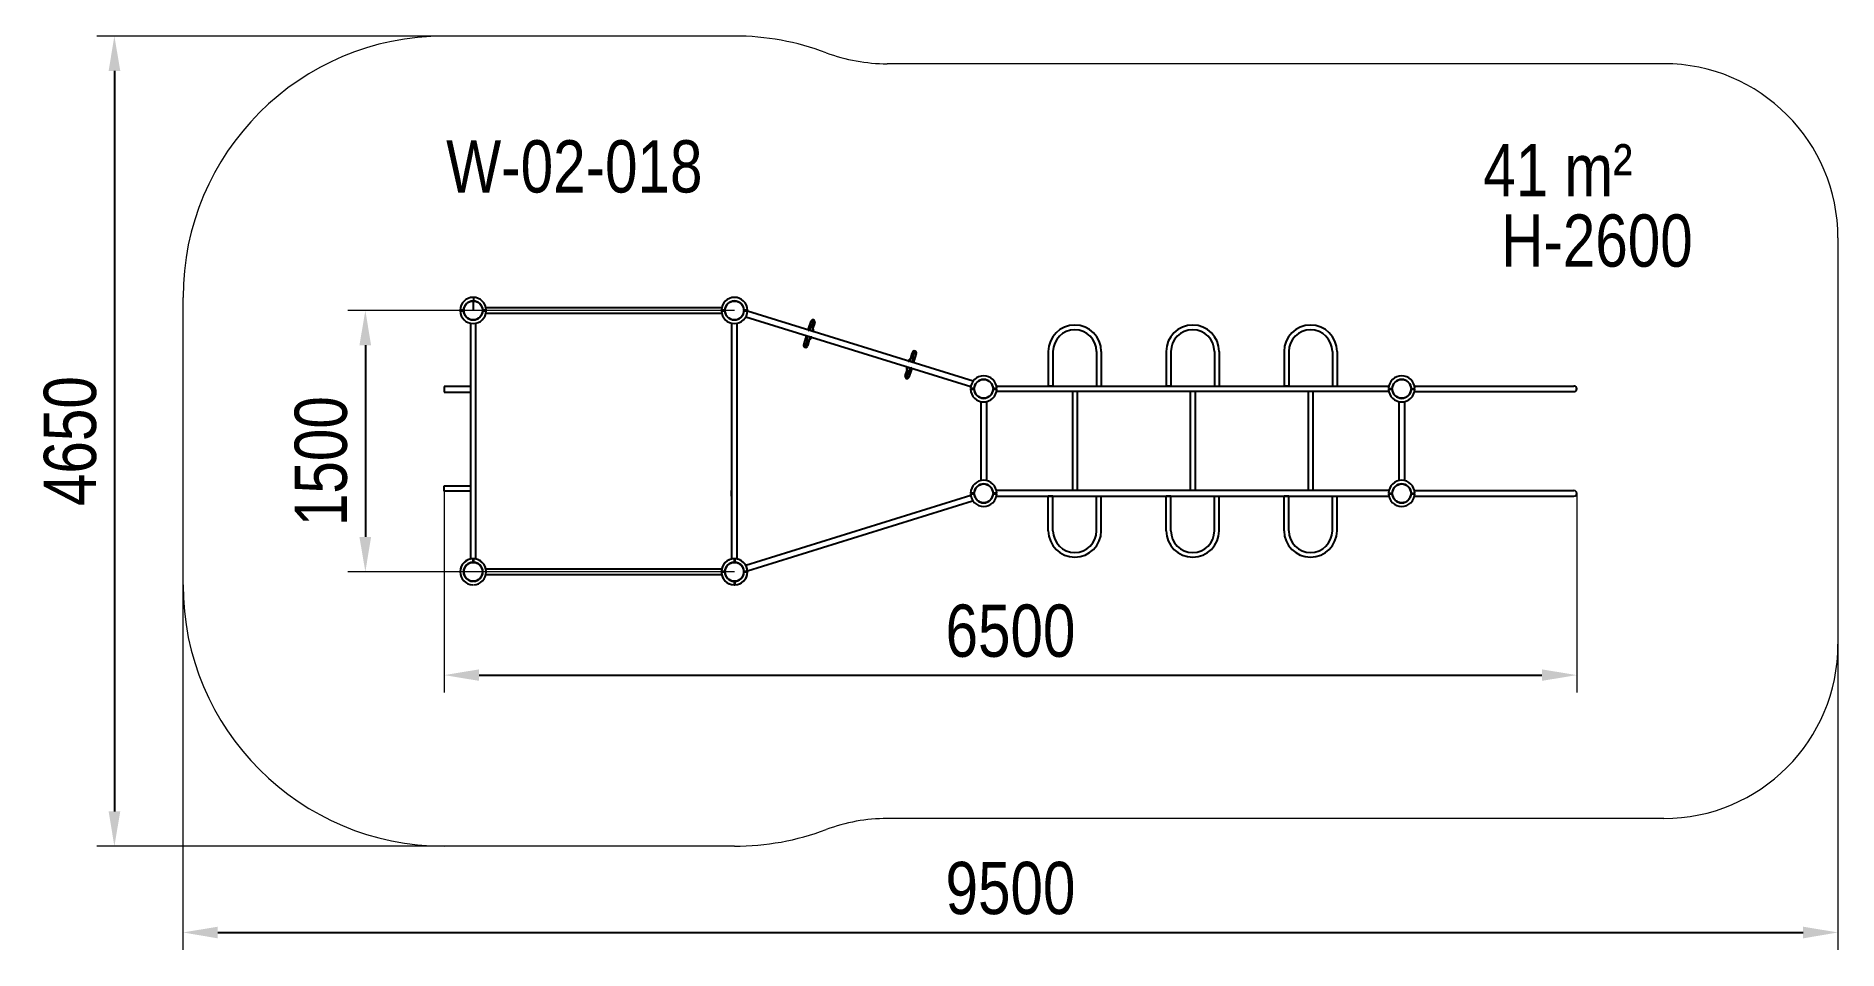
# Model space of a CAD drawing. Header units: millimetres. Extents: x -5515 to 4831, y -2701 to 2544.
import ezdxf

# ---------------------------------------------------------------- set-up
doc = ezdxf.new("R2010")
doc.units = ezdxf.units.MM
for name, color, linetype in [('DIKOM_АРТИКУЛ', 7, 'Continuous'), ('DIKOM_ЗОНА', 80, 'Continuous'), ('DIKOM_ОБЪЕКТ', 7, 'Continuous'), ('DIKOM_РАЗМЕР_ЗОНА', 7, 'Continuous'), ('DIKOM_РАЗМЕР_ОБЪЕКТА', 7, 'Continuous')]:
    doc.layers.add(name, color=color, linetype=linetype)
doc.styles.add('style1', font='arial.ttf', dxfattribs={"width": 0.8})
doc.dimstyles.new('1-50', dxfattribs={"dimtxt": 300, "dimasz": 200, "dimexe": 100, "dimexo": 0, "dimgap": 100, "dimtad": 1, "dimdec": 0, "dimtxsty": 'style1', "dimcen": 0, "dimclrd": 7, "dimclre": 7, "dimadec": 1, "dimazin": 2, "dimtfac": 1, "dimtdec": 0, "dimtmove": 0, "dimatfit": 3, "dimfxl": 0, "dimlwd": 25, "dimlwe": 18, "dimarcsym": 0})

# ---------------------------------------------------------------- blocks, each defined once
blk = doc.blocks.new('*D0')
at = {"layer": 'Defpoints', "color": 0, "transparency": 16777216}
for p in [(-1505, 969), (-3624, -531), (-1505, -531)]:
    blk.add_point(p, dxfattribs=at)
at = {"layer": 'DIKOM_РАЗМЕР_ОБЪЕКТА', "color": 7, "lineweight": 18, "transparency": 16777216}
for p, q in [((-1505, 969), (-3724, 969)), ((-1505, -531), (-3724, -531))]:
    blk.add_line(p, q, dxfattribs=at)
at = {"layer": 'DIKOM_РАЗМЕР_ОБЪЕКТА', "color": 7, "lineweight": 25, "transparency": 16777216}
blk.add_line((-3624, 769), (-3624, -331), dxfattribs=at)
at = {"layer": 'DIKOM_РАЗМЕР_ОБЪЕКТА', "color": 7, "transparency": 16777216}
for points in [[(-3658, 769), (-3591, 769), (-3624, 969)], [(-3658, -331), (-3591, -331), (-3624, -531)]]:
    blk.add_solid(points, dxfattribs=at)
at = {"layer": 'DIKOM_РАЗМЕР_ОБЪЕКТА', "color": 0, "transparency": 16777216, "insert": (-3878, 104), "char_height": 300, "attachment_point": 5, "rotation": 90, "style": 'style1'}
blk.add_mtext('1500', dxfattribs=at)
blk = doc.blocks.new('*D1')
at = {"layer": 'Defpoints', "color": 0, "transparency": 16777216}
for p in [(-3171, -69), (3331, -80), (3331, -1124)]:
    blk.add_point(p, dxfattribs=at)
at = {"layer": 'DIKOM_РАЗМЕР_ОБЪЕКТА', "color": 7, "lineweight": 18, "transparency": 16777216}
for p, q in [((-3171, -69), (-3171, -1224)), ((3331, -80), (3331, -1224))]:
    blk.add_line(p, q, dxfattribs=at)
at = {"layer": 'DIKOM_РАЗМЕР_ОБЪЕКТА', "color": 7, "lineweight": 25, "transparency": 16777216}
blk.add_line((-2971, -1124), (3131, -1124), dxfattribs=at)
at = {"layer": 'DIKOM_РАЗМЕР_ОБЪЕКТА', "color": 7, "transparency": 16777216}
for points in [[(-2971, -1091), (-2971, -1157), (-3171, -1124)], [(3131, -1091), (3131, -1157), (3331, -1124)]]:
    blk.add_solid(points, dxfattribs=at)
at = {"layer": 'DIKOM_РАЗМЕР_ОБЪЕКТА', "color": 0, "transparency": 16777216, "insert": (80, -871), "char_height": 300, "attachment_point": 5, "style": 'style1'}
blk.add_mtext('6500', dxfattribs=at)
blk = doc.blocks.new('*D2')
at = {"layer": 'Defpoints', "color": 0, "transparency": 16777216}
for p in [(-4671, -42), (4831, -647), (4831, -2601)]:
    blk.add_point(p, dxfattribs=at)
at = {"layer": 'DIKOM_РАЗМЕР_ЗОНА', "color": 7, "lineweight": 18, "transparency": 16777216}
for p, q in [((-4671, -42), (-4671, -2701)), ((4831, -647), (4831, -2701))]:
    blk.add_line(p, q, dxfattribs=at)
at = {"layer": 'DIKOM_РАЗМЕР_ЗОНА', "color": 7, "lineweight": 25, "transparency": 16777216}
blk.add_line((-4471, -2601), (4631, -2601), dxfattribs=at)
at = {"layer": 'DIKOM_РАЗМЕР_ЗОНА', "color": 7, "transparency": 16777216}
for points in [[(-4471, -2568), (-4471, -2635), (-4671, -2601)], [(4631, -2568), (4631, -2635), (4831, -2601)]]:
    blk.add_solid(points, dxfattribs=at)
at = {"layer": 'DIKOM_РАЗМЕР_ЗОНА', "color": 0, "transparency": 16777216, "insert": (80, -2348), "char_height": 300, "attachment_point": 5, "style": 'style1'}
blk.add_mtext('9500', dxfattribs=at)
blk = doc.blocks.new('*D3')
at = {"layer": 'Defpoints', "color": 0, "transparency": 16777216}
for p in [(-1505, 2544), (-5065, -2106), (-1752, -2106)]:
    blk.add_point(p, dxfattribs=at)
at = {"layer": 'DIKOM_РАЗМЕР_ЗОНА', "color": 7, "lineweight": 18, "transparency": 16777216}
for p, q in [((-1505, 2544), (-5165, 2544)), ((-1752, -2106), (-5165, -2106))]:
    blk.add_line(p, q, dxfattribs=at)
at = {"layer": 'DIKOM_РАЗМЕР_ЗОНА', "color": 7, "lineweight": 25, "transparency": 16777216}
blk.add_line((-5065, 2344), (-5065, -1906), dxfattribs=at)
at = {"layer": 'DIKOM_РАЗМЕР_ЗОНА', "color": 7, "transparency": 16777216}
for points in [[(-5098, 2344), (-5031, 2344), (-5065, 2544)], [(-5098, -1906), (-5031, -1906), (-5065, -2106)]]:
    blk.add_solid(points, dxfattribs=at)
at = {"layer": 'DIKOM_РАЗМЕР_ЗОНА', "color": 0, "transparency": 16777216, "insert": (-5318, 219), "char_height": 300, "attachment_point": 5, "rotation": 90, "style": 'style1'}
blk.add_mtext('4650', dxfattribs=at)

msp = doc.modelspace()

# ---------------------------------------------------------------- linework, layer by layer
at = {"color": 0}
for p, q in [((-1439.5, 932.4), (-147.7, 532.8)), ((-134.6, 563.3), (-1430.1, 964)), ((-1081, 856), (-1076.9, 869.2)), ((-1079.5, 859.2), (-1080.5, 855.9)), ((-1080.5, 855.9), (-1076.7, 854.7)), ((-1079.5, 859.2), (-1075.7, 858)), ((-1076.9, 869.2), (-1067, 901.2)), ((-1075.7, 858), (-1076.7, 854.7)), ((-1073.1, 864.6), (-1076.2, 854.5)), ((-1071.4, 864), (-1073.1, 864.6)), ((-1070.9, 865.7), (-1071.5, 864.1)), ((-1071.2, 864.4), (-1070.9, 865.7)), ((-1069.2, 867.7), (-1070.1, 868)), ((-1067, 901.2), (-1064.9, 908.1)), ((-1063.5, 875.5), (-1064.8, 871.2)), ((-1053.6, 907.5), (-1063.5, 875.5)), ((-1058.1, 848.9), (-1054.2, 861.3)), ((-1054.5, 858.8), (-1057.6, 848.8)), ((-1055.1, 857.8), (-1055.4, 857.5)), ((-1052.1, 858.1), (-1055.2, 848)), ((-1054.5, 858.8), (-1054.8, 858)), ((-1053.7, 851.2), (-1054.7, 847.9)), ((-1050.9, 846.7), (-1054.7, 847.9)), ((-1046, 894.7), (-1054.6, 867)), ((-1053, 858.4), (-1054.5, 858.8)), ((-1049.9, 850.1), (-1053.7, 851.2)), ((-1051.1, 915.3), (-1053.6, 907.5)), ((-1052.1, 858.1), (-1052.3, 858.1)), ((-1051.1, 861.7), (-1052.1, 862)), ((-1049.9, 850.1), (-1050.9, 846.7)), ((-1043.9, 901.6), (-1046, 894.7)), ((-1107.2, 771.5), (-1105, 778.3)), ((-1105, 778.3), (-1095.1, 810.3)), ((-1097.5, 765.6), (-1099.9, 757.7)), ((-1087.6, 797.6), (-1097.5, 765.6)), ((-1095.1, 810.3), (-1090.8, 824.5)), ((-1090.3, 824.3), (-1091.3, 821)), ((-1091.3, 821), (-1087.5, 819.8)), ((-1090.3, 824.3), (-1086.5, 823.2)), ((-1089.6, 809.1), (-1088.6, 808.8)), ((-1086, 823), (-1089.1, 813)), ((-1089.1, 813), (-1088.3, 812.7)), ((-1088.7, 811.8), (-1088.4, 812.8)), ((-1088.7, 811.8), (-1088.4, 812.6)), ((-1086.2, 801.9), (-1087.6, 797.6)), ((-1086.5, 823.2), (-1087.5, 819.8)), ((-1083.1, 822.1), (-1087.3, 808.8)), ((-1084, 771.8), (-1086.1, 765)), ((-1075.4, 799.6), (-1084, 771.8)), ((-1072, 804), (-1067.8, 817.4)), ((-1071.5, 803.1), (-1070.6, 802.8)), ((-1070.7, 806), (-1070.7, 805.8)), ((-1069.2, 806.8), (-1068.1, 806.5)), ((-1065, 816.5), (-1068.1, 806.5)), ((-1064.5, 816.4), (-1065.5, 813)), ((-1061.7, 811.8), (-1065.5, 813)), ((-1060.7, 815.2), (-1064.5, 816.4)), ((-1060.7, 815.2), (-1061.7, 811.8)), ((-484, 721.9), (-481.9, 728.8)), ((-480.4, 696.2), (-470.5, 728.2)), ((-470.5, 728.2), (-468.1, 736)), ((-522, 599), (-513.4, 626.8)), ((-517.1, 647), (-518.1, 643.7)), ((-518.1, 643.7), (-514.3, 642.5)), ((-517.1, 647), (-513.3, 645.9)), ((-516.9, 632.1), (-515.9, 631.7)), ((-515.9, 635.7), (-512.8, 645.7)), ((-515.9, 635.7), (-515.7, 635.6)), ((-515, 635.4), (-513.5, 634.9)), ((-513.3, 645.9), (-514.3, 642.5)), ((-509.9, 644.8), (-513.8, 632.4)), ((-513.5, 634.9), (-510.4, 645)), ((-513.5, 634.9), (-513.2, 635.8)), ((-512.9, 636), (-512.6, 636.2)), ((-506.3, 681.9), (-507.3, 678.6)), ((-507.3, 678.6), (-503.5, 677.4)), ((-506.3, 681.9), (-502.5, 680.7)), ((-504.5, 618.3), (-503.2, 622.6)), ((-502.5, 680.7), (-503.5, 677.4)), ((-503, 677.2), (-499.9, 687.3)), ((-491.1, 624.5), (-501, 592.5)), ((-496, 689.7), (-500.2, 676.3)), ((-498.8, 686.9), (-499.9, 687.3)), ((-498.8, 626.1), (-497.9, 625.8)), ((-496.5, 690.6), (-497.4, 690.9)), ((-497.3, 687.8), (-497.3, 687.9)), ((-497.1, 628), (-496.5, 629.7)), ((-496.8, 629.3), (-497.1, 628)), ((-496.6, 629.7), (-494.9, 629.2)), ((-494.9, 629.2), (-491.8, 639.2)), ((-492.6, 694.2), (-484, 721.9)), ((-491.3, 639.1), (-492.3, 635.7)), ((-488.5, 634.5), (-492.3, 635.7)), ((-487.5, 637.9), (-491.3, 639.1)), ((-487, 637.7), (-491.1, 624.5)), ((-487.5, 637.9), (-488.5, 634.5)), ((-484.9, 671.6), (-480.7, 685)), ((-482, 670.7), (-478.9, 680.8)), ((-481.8, 691.8), (-480.4, 696.2)), ((-480.5, 673.9), (-481.5, 670.6)), ((-477.7, 669.4), (-481.5, 670.6)), ((-476.7, 672.7), (-480.5, 673.9)), ((-478.9, 680.8), (-479.7, 681)), ((-479.3, 681.9), (-479.6, 681)), ((-479.3, 681.9), (-479.6, 681.1)), ((-478.4, 684.6), (-479.4, 685)), ((-476.7, 672.7), (-477.7, 669.4)), ((-472.9, 683.4), (-477.2, 669.3)), ((-463, 715.4), (-472.9, 683.4)), ((-460.8, 722.3), (-463, 715.4)), ((-524.1, 592.2), (-522, 599)), ((-516.9, 578.4), (-514.4, 586.3)), ((-514.4, 586.3), (-504.5, 618.3)), ((-501, 592.5), (-503.1, 585.7))]:
    msp.add_line(p, q, dxfattribs=at)
at = {"color": 0, "flags": 128}
for points in [[(-1070.9, 865.7), (-1070.6, 866.8), (-1070.3, 867.5), (-1070.2, 867.9), (-1070.1, 867.9), (-1070.2, 867.7), (-1070.4, 867.1), (-1070.7, 866.1), (-1071.1, 864.9), (-1071.6, 863.3), (-1072.2, 861.5), (-1072.9, 859.4), (-1073.7, 857), (-1074.5, 854.4), (-1074.6, 854)], [(-1073.7, 853.7), (-1073.5, 854.1), (-1072.7, 856.7), (-1071.9, 859), (-1071.3, 861.1), (-1070.7, 863), (-1070.2, 864.6), (-1069.7, 865.8), (-1069.5, 866.7), (-1069.3, 867.4), (-1069.2, 867.6), (-1069.2, 867.7)], [(-1052.9, 859.7), (-1052.5, 860.8), (-1052.3, 861.5), (-1052.1, 861.9), (-1052.1, 862), (-1052.2, 861.7), (-1052.4, 861.1), (-1052.7, 860.2), (-1053.1, 858.9), (-1053.6, 857.3), (-1054.2, 855.5), (-1054.8, 853.4), (-1055.6, 851), (-1056.5, 848.5), (-1056.5, 848.4)], [(-1055.5, 848.1), (-1055.5, 848.2), (-1054.7, 850.7), (-1053.9, 853.1), (-1053.2, 855.2), (-1052.6, 857), (-1052.1, 858.6), (-1051.7, 859.8), (-1051.4, 860.8), (-1051.2, 861.4), (-1051.1, 861.7), (-1051.1, 861.7)], [(-1085, 822.7), (-1085.3, 821.7), (-1086.1, 819.2), (-1086.9, 817), (-1087.6, 814.9), (-1088.2, 813.2), (-1088.7, 811.7), (-1089.1, 810.6), (-1089.3, 809.8), (-1089.5, 809.3), (-1089.6, 809.1), (-1089.5, 809.3), (-1089.4, 809.8), (-1089.1, 810.6), (-1088.7, 811.8)], [(-1088.6, 808.8), (-1088.6, 808.9), (-1088.4, 809.4), (-1088.1, 810.3), (-1087.7, 811.4), (-1087.2, 812.9), (-1086.6, 814.6), (-1085.9, 816.6), (-1085.2, 818.9), (-1084.4, 821.4), (-1084, 822.4)], [(-1066.8, 817.1), (-1067.3, 815.7), (-1068.1, 813.3), (-1068.9, 811), (-1069.5, 809), (-1070.1, 807.2), (-1070.6, 805.8), (-1071, 804.6), (-1071.3, 803.8), (-1071.5, 803.3), (-1071.5, 803.1), (-1071.5, 803.3), (-1071.3, 803.8), (-1071.1, 804.7), (-1070.7, 805.8)], [(-1070.6, 802.8), (-1070.5, 803), (-1070.3, 803.5), (-1070.1, 804.3), (-1069.7, 805.5), (-1069.2, 806.9), (-1068.6, 808.7), (-1067.9, 810.7), (-1067.2, 812.9), (-1066.3, 815.4), (-1065.9, 816.8)], [(-512.5, 645.6), (-512.5, 645.6), (-513.3, 643), (-514.1, 640.7), (-514.8, 638.6), (-515.4, 636.7), (-515.9, 635.2), (-516.3, 633.9), (-516.6, 633), (-516.8, 632.3), (-516.9, 632.1), (-516.9, 632.1)], [(-515.1, 634), (-515.5, 632.9), (-515.7, 632.2), (-515.9, 631.8), (-515.9, 631.8), (-515.8, 632), (-515.6, 632.6), (-515.3, 633.6), (-514.9, 634.8), (-514.4, 636.4), (-513.8, 638.2), (-513.2, 640.4), (-512.4, 642.7), (-511.5, 645.3), (-511.5, 645.3)], [(-497.4, 690.9), (-497.5, 690.8), (-497.7, 690.3), (-497.9, 689.4), (-498.3, 688.3), (-498.8, 686.8), (-499.4, 685.1), (-500.1, 683.1), (-500.8, 680.8), (-501.7, 678.3), (-502.1, 677)], [(-501.2, 676.7), (-500.7, 678), (-499.9, 680.5), (-499.1, 682.8), (-498.5, 684.8), (-497.9, 686.5), (-497.4, 688), (-497, 689.1), (-496.7, 690), (-496.5, 690.4), (-496.5, 690.6), (-496.5, 690.4), (-496.7, 689.9), (-496.9, 689.1), (-497.3, 687.9)], [(-494.3, 640), (-494.5, 639.6), (-495.3, 637.1), (-496.1, 634.7), (-496.7, 632.6), (-497.3, 630.8), (-497.8, 629.2), (-498.2, 627.9), (-498.5, 627), (-498.7, 626.4), (-498.8, 626.1), (-498.8, 626.1)], [(-497.1, 628), (-497.4, 627), (-497.7, 626.3), (-497.8, 625.9), (-497.9, 625.8), (-497.8, 626.1), (-497.6, 626.7), (-497.3, 627.6), (-496.9, 628.9), (-496.4, 630.4), (-495.8, 632.3), (-495.1, 634.4), (-494.3, 636.7), (-493.5, 639.3), (-493.4, 639.7)], [(-479.4, 685), (-479.4, 684.8), (-479.6, 684.3), (-479.9, 683.5), (-480.3, 682.3), (-480.8, 680.9), (-481.4, 679.1), (-482, 677.1), (-482.8, 674.8), (-483.6, 672.4), (-484, 671.3)], [(-483, 671), (-482.7, 672), (-481.9, 674.5), (-481.1, 676.8), (-480.4, 678.8), (-479.8, 680.6), (-479.3, 682), (-478.9, 683.2), (-478.7, 684), (-478.5, 684.5), (-478.4, 684.6), (-478.5, 684.5), (-478.6, 684), (-478.9, 683.1), (-479.3, 681.9)]]:
    msp.add_lwpolyline(points, dxfattribs=at)
at = {"color": 0}
for centre, radius, start, end in [((-1067, 865.6), 10.5, 70.13642, 159.85962), ((-1061.9, 863.7), 8, 342.81176, 162.81176), ((-1054.4, 904.8), 11, 72.81176, 162.81176), ((-1066.7, 864.5), 11.5, 26.45451, 73.42945), ((-1054.4, 904.8), 11, 342.81176, 72.81176), ((-1096.7, 768.2), 11, 162.81176, 252.81176), ((-1096.7, 768.2), 11, 252.81176, 342.81176), ((-1084.9, 807.8), 10.5, 165.7639, 255.4871), ((-1079.6, 806.4), 8, 162.81176, 342.81176), ((-1084.1, 808.5), 11.5, 252.19407, 299.16917), ((-471.3, 725.5), 11, 72.81176, 162.81176), ((-471.3, 725.5), 11, 342.81176, 72.81176), ((-506.1, 630), 8, 162.81176, 342.81176), ((-501.3, 629.2), 11.5, 206.45451, 253.42945), ((-501, 628.1), 10.5, 250.13642, 339.85962), ((-488.4, 687.4), 8, 342.81176, 162.81176), ((-483.9, 685.3), 11.5, 72.19407, 119.16917), ((-483.1, 686), 10.5, 345.7639, 75.4871), ((-513.6, 588.9), 11, 162.81176, 252.81176), ((-513.6, 588.9), 11, 252.81176, 342.81176)]:
    msp.add_arc(centre, radius, start, end, dxfattribs=at)
for points, knots in [([(-1069.6, 865.8), (-1069.6, 865.9), (-1069.6, 866.1), (-1069.5, 866.4), (-1069.4, 866.8), (-1069.4, 867), (-1069.4, 866.9), (-1069.4, 866.9)], [0, 0, 0, 0, 0.0067999, 0.2385312, 0.5476939, 0.9518264, 1, 1, 1, 1]), ([(-1053.6, 907.5), (-1054.2, 907.6), (-1055.4, 907.9), (-1057.2, 908.1), (-1059, 907.9), (-1060.8, 907.5), (-1062.4, 906.8), (-1063.9, 905.8), (-1065.2, 904.6), (-1066, 903.5), (-1066.6, 902.3), (-1066.9, 901.7), (-1067, 901.3), (-1067, 901.2)], [0, 0, 0, 0, 0.1058379, 0.2147452, 0.3205832, 0.4294904, 0.5353295, 0.6442378, 0.7500796, 0.8589906, 0.9242394, 0.990185, 1, 1, 1, 1]), ([(-1053, 859.6), (-1053, 859.6), (-1053, 859.6), (-1053.4, 859.2), (-1053.9, 858.7), (-1054, 858.7)], [0, 0, 0, 0, 0.3837839, 0.900265, 1, 1, 1, 1]), ([(-1053.6, 907.5), (-1053, 907.3), (-1051.8, 906.9), (-1050.3, 905.9), (-1048.8, 904.8), (-1047.6, 903.4), (-1046.7, 901.9), (-1046, 900.3), (-1045.6, 898.6), (-1045.6, 897.1), (-1045.7, 895.9), (-1045.9, 895.2), (-1046, 894.8), (-1046, 894.7)], [0, 0, 0, 0, 0.1058379, 0.2147452, 0.3205832, 0.4294904, 0.5353295, 0.6442378, 0.7500796, 0.8589906, 0.9242394, 0.990185, 1, 1, 1, 1]), ([(-1097.5, 765.6), (-1098, 765.8), (-1099.2, 766.2), (-1100.8, 767.1), (-1102.2, 768.3), (-1103.4, 769.7), (-1104.4, 771.2), (-1105, 772.8), (-1105.4, 774.5), (-1105.5, 776.3), (-1105.3, 777.6), (-1105.1, 778.3), (-1105, 778.3)], [0, 0, 0, 0, 0.1058563, 0.2147826, 0.3206389, 0.429565, 0.5354226, 0.6443498, 0.75021, 0.8591399, 0.9901833, 1, 1, 1, 1]), ([(-1097.5, 765.6), (-1096.9, 765.4), (-1095.7, 765.1), (-1093.8, 765), (-1092, 765.1), (-1090.3, 765.6), (-1088.6, 766.3), (-1087.2, 767.2), (-1085.9, 768.4), (-1084.8, 769.9), (-1084.3, 771.1), (-1084, 771.8), (-1084, 771.8)], [0, 0, 0, 0, 0.1058563, 0.2147826, 0.3206389, 0.429565, 0.5354226, 0.6443498, 0.75021, 0.8591399, 0.9901833, 1, 1, 1, 1]), ([(-1087.4, 811.5), (-1087.4, 811.5), (-1087.4, 811.5), (-1087.1, 811.7), (-1086.7, 812.1), (-1086.3, 812.5), (-1086, 812.7)], [0, 0, 0, 0, 0.2454839, 0.503571, 0.7256942, 1, 1, 1, 1]), ([(-1071, 807.3), (-1070.9, 807.3), (-1070.8, 806.7), (-1070.7, 806.2), (-1070.7, 806), (-1070.7, 805.9)], [0, 0, 0, 0, 0.04551506, 0.51401205, 1, 1, 1, 1]), ([(-470.5, 728.2), (-471.1, 728.3), (-472.3, 728.6), (-474.2, 728.7), (-476, 728.6), (-477.7, 728.2), (-479.4, 727.5), (-480.8, 726.5), (-482.1, 725.3), (-483.2, 723.9), (-483.7, 722.7), (-484, 722), (-484, 721.9)], [0, 0, 0, 0, 0.1058563, 0.2147826, 0.3206389, 0.429565, 0.5354226, 0.6443498, 0.75021, 0.8591399, 0.9901833, 1, 1, 1, 1]), ([(-470.5, 728.2), (-470, 728), (-468.8, 727.5), (-467.2, 726.6), (-465.8, 725.4), (-464.6, 724.1), (-463.6, 722.6), (-463, 721), (-462.6, 719.3), (-462.5, 717.5), (-462.7, 716.2), (-462.9, 715.5), (-463, 715.4)], [0, 0, 0, 0, 0.1058563, 0.2147826, 0.3206389, 0.429565, 0.5354226, 0.6443498, 0.75021, 0.8591399, 0.9901833, 1, 1, 1, 1]), ([(-515, 634.1), (-515, 634.1), (-515, 634.1), (-514.6, 634.5), (-514, 635), (-514, 635.1)], [0, 0, 0, 0, 0.3837839, 0.900265, 1, 1, 1, 1]), ([(-498.4, 627.9), (-498.4, 627.9), (-498.4, 627.6), (-498.5, 627.3), (-498.6, 626.9), (-498.6, 626.8), (-498.6, 626.8), (-498.6, 626.8)], [0, 0, 0, 0, 0.0067999, 0.2385312, 0.5476939, 0.9518264, 1, 1, 1, 1]), ([(-497, 686.4), (-497.1, 686.5), (-497.2, 687), (-497.3, 687.5), (-497.3, 687.7), (-497.3, 687.8)], [0, 0, 0, 0, 0.0455151, 0.514012, 1, 1, 1, 1]), ([(-480.6, 682.2), (-480.6, 682.2), (-480.6, 682.2), (-480.9, 682), (-481.3, 681.7), (-481.7, 681.3), (-482, 681)], [0, 0, 0, 0, 0.2454839, 0.503571, 0.7256942, 1, 1, 1, 1]), ([(-514.4, 586.3), (-515, 586.5), (-516.2, 586.9), (-517.7, 587.8), (-519.2, 589), (-520.4, 590.3), (-521.3, 591.8), (-522, 593.5), (-522.4, 595.1), (-522.4, 596.6), (-522.3, 597.9), (-522.1, 598.6), (-522, 599), (-522, 599)], [0, 0, 0, 0, 0.1058379, 0.2147452, 0.3205832, 0.4294904, 0.5353295, 0.6442378, 0.7500796, 0.8589906, 0.9242394, 0.990185, 1, 1, 1, 1]), ([(-514.4, 586.3), (-513.8, 586.1), (-512.6, 585.8), (-510.8, 585.7), (-509, 585.8), (-507.2, 586.3), (-505.6, 587), (-504.1, 587.9), (-502.8, 589.1), (-502, 590.3), (-501.4, 591.4), (-501.1, 592.1), (-501, 592.5), (-501, 592.5)], [0, 0, 0, 0, 0.1058379, 0.2147452, 0.3205832, 0.4294904, 0.5353295, 0.6442378, 0.7500796, 0.8589906, 0.9242394, 0.990185, 1, 1, 1, 1])]:
    msp.add_open_spline(points, degree=3, knots=knots, dxfattribs=at)
at = {"layer": 'DIKOM_ЗОНА', "color": 3, "lineweight": 15}
for p, q in [((-1504.9, 2544), (-3170.9, 2544)), ((3830.9, 2385), (-627.6, 2385)), ((4830.9, 1385), (4830.9, -947)), ((-4670.9, -606), (-4670.9, 1044)), ((3830.9, -1947), (-627.6, -1947)), ((-1504.9, -2106), (-3170.9, -2106))]:
    msp.add_line(p, q, dxfattribs=at)
for centre, radius, start, end in [((-3170.9, 1044), 1500, 90, 180), ((-1504.9, 1044), 1500, 69.45551, 90), ((-627.6, 3385), 1000, 249.45551, 270), ((3830.9, 1385), 1000, 0, 90), ((-3170.9, -606), 1500, 180, 270), ((3830.9, -947), 1000, 270, 0), ((-627.6, -2947), 1000, 90, 110.54449), ((-1504.9, -606), 1500, 270, 290.54449)]:
    msp.add_arc(centre, radius, start, end, dxfattribs=at)
at = {"layer": 'DIKOM_ОБЪЕКТ'}
for p, q in [((-3079.9, 971), (-3059.4, 971)), ((-3059.4, 971), (-3079.9, 971)), ((-3079.9, 971), (-3059.4, 971)), ((-3079.9, 967), (-3059.4, 967)), ((-3059.4, 967), (-3079.9, 967)), ((-3079.9, 967), (-3059.4, 967)), ((-2950.4, 971), (-2929.9, 971)), ((-2929.9, 971), (-2950.4, 971)), ((-2950.4, 971), (-2929.9, 971)), ((-2950.4, 967), (-2929.9, 967)), ((-2929.9, 967), (-2950.4, 967)), ((-2950.4, 967), (-2929.9, 967)), ((-1578.2, 985), (-2931.6, 985)), ((-2931.6, 953), (-1578.2, 953)), ((-1579.9, 971), (-1559.4, 971)), ((-1559.4, 971), (-1579.9, 971)), ((-1579.9, 971), (-1559.4, 971)), ((-1579.9, 967), (-1559.4, 967)), ((-1559.4, 967), (-1579.9, 967)), ((-1579.9, 967), (-1559.4, 967)), ((-1450.4, 971), (-1429.9, 971)), ((-1429.9, 971), (-1450.4, 971)), ((-1450.4, 971), (-1429.9, 971)), ((-1450.4, 967), (-1429.9, 967)), ((-1429.9, 967), (-1450.4, 967)), ((-1450.4, 967), (-1429.9, 967)), ((-1449.9, 971), (-1449.9, 967)), ((-3020.9, 895.7), (-3020.9, -457.7)), ((-2988.9, -457.7), (-2988.9, 895.7)), ((-1520.9, 895.7), (-1520.9, -457.7)), ((-1488.9, -457.7), (-1488.9, 895.7)), ((297, 733), (297, 535)), ((324, 733), (324, 535)), ((574, 733), (574, 535)), ((601, 733), (601, 535)), ((974, 733), (974, 535)), ((1001, 733), (1001, 535)), ((1251, 733), (1251, 535)), ((1278, 733), (1278, 535)), ((1651, 733), (1651, 535)), ((1678, 733), (1678, 535)), ((1928, 733), (1928, 535)), ((1955, 733), (1955, 535)), ((-3020.9, 532.1), (-3170.9, 532.1)), ((-3170.9, 532.1), (-3170.9, 500.1)), ((-1520.9, 535), (-1520.9, 503)), ((-149, 521), (-128.5, 521)), ((-128.5, 521), (-149, 521)), ((-149, 521), (-128.5, 521)), ((-19.5, 521), (1, 521)), ((1, 521), (-19.5, 521)), ((-19.5, 521), (1, 521)), ((-0.7, 535), (2252.7, 535)), ((324, 535), (297, 535)), ((574, 535), (601, 535)), ((1001, 535), (974, 535)), ((1251, 535), (1278, 535)), ((1678, 535), (1651, 535)), ((1928, 535), (1955, 535)), ((2251, 521), (2271.5, 521)), ((2271, 517), (2271, 521)), ((2380.5, 521), (2401, 521)), ((2399.3, 535), (3315, 535)), ((2399.3, 535), (3199, 535)), ((-3170.9, 500.1), (-3020.9, 500.1)), ((-1488.9, -6), (-1488.9, 444)), ((-149, 517), (-128.5, 517)), ((-128.5, 517), (-149, 517)), ((-149, 517), (-128.5, 517)), ((-90, 444), (-90, -6)), ((-58, 444), (-58, -6)), ((-19.5, 517), (1, 517)), ((1, 517), (-19.5, 517)), ((-19.5, 517), (1, 517)), ((2252.7, 503), (-0.7, 503)), ((435.5, 503), (435.5, -65)), ((462.5, 503), (462.5, -65)), ((1112.5, 503), (1112.5, -65)), ((1139.5, 503), (1139.5, -65)), ((1789.5, 503), (1789.5, -65)), ((1816.5, 503), (1816.5, -65)), ((2251, 517), (2271.5, 517)), ((2310, 444), (2310, -6)), ((2342, 444), (2342, -6)), ((2380.5, 517), (2401, 517)), ((2399.3, 503), (3315, 503)), ((2399.3, 503), (3199, 503)), ((-3170.9, -37.1), (-3020.9, -37.1)), ((-3170.9, -69.1), (-3170.9, -37.1)), ((-3020.9, -69.1), (-3170.9, -69.1)), ((-1520.9, -97), (-1520.9, -65)), ((-147, -92.9), (-1439.7, -494)), ((-149, -79), (-128.5, -79)), ((-128.5, -79), (-149, -79)), ((-149, -79), (-128.5, -79)), ((-149, -83), (-128.5, -83)), ((-128.5, -83), (-149, -83)), ((-149, -83), (-128.5, -83)), ((-90, -29.4), (-90, -28.9)), ((-58, -28.9), (-58, -29.4)), ((-19.5, -79), (1, -79)), ((1, -79), (-19.5, -79)), ((-19.5, -79), (1, -79)), ((-19.5, -83), (1, -83)), ((1, -83), (-19.5, -83)), ((-19.5, -83), (1, -83)), ((2252.7, -65), (-0.7, -65)), ((-0.7, -97), (2252.7, -97)), ((297, -295), (297, -97)), ((324, -97), (297, -97)), ((324, -295), (324, -97)), ((574, -295), (574, -97)), ((574, -97), (601, -97)), ((601, -295), (601, -97)), ((974, -295), (974, -97)), ((1001, -97), (974, -97)), ((1001, -295), (1001, -97)), ((1251, -295), (1251, -97)), ((1251, -97), (1278, -97)), ((1278, -295), (1278, -97)), ((1651, -295), (1651, -97)), ((1678, -97), (1651, -97)), ((1678, -295), (1678, -97)), ((1928, -295), (1928, -97)), ((1928, -97), (1955, -97)), ((1955, -295), (1955, -97)), ((2251, -79), (2271.5, -79)), ((2251, -83), (2271.5, -83)), ((2271, -83), (2271, -79)), ((2380.5, -79), (2401, -79)), ((2380.5, -83), (2401, -83)), ((2399.3, -65), (3315, -65)), ((2399.3, -65), (3199, -65)), ((2399.3, -97), (3315, -97)), ((2399.3, -97), (3199, -97)), ((-1430.2, -524.6), (-137.5, -123.4)), ((-3006.9, -456), (-3006.9, -476.5)), ((-3002.9, -456), (-3002.9, -476.5)), ((-1578.2, -515), (-2931.6, -515)), ((-1506.9, -456), (-1506.9, -476.5)), ((-1502.9, -456), (-1502.9, -476.5)), ((-2931.6, -547), (-1578.2, -547)), ((-1559.4, -529), (-1579.9, -529)), ((-1559.4, -533), (-1579.9, -533)), ((-1506.9, -585.5), (-1506.9, -606)), ((-1502.9, -585.5), (-1502.9, -606)), ((-1429.9, -529), (-1450.4, -529)), ((-1429.9, -533), (-1450.4, -533))]:
    msp.add_line(p, q, dxfattribs=at)
for centre in [(-3004.9, 969), (-3004.9, 969), (-1504.9, 969), (-74, 519), (2326, 519), (-74, -81), (2326, -81), (-3004.9, -531), (-1504.9, -531)]:
    msp.add_circle(centre, 54, dxfattribs=at)
for centre, radius, start, end in [((-3004.9, 969), 75, 1.52807, 178.47193), ((-3004.9, 969), 75, 1.52807, 178.47193), ((-3004.9, 969), 75, 1.52807, 178.47193), ((-1504.9, 969), 1500, 177.13491, 180), ((-1504.9, 969), 75, 1.52807, 178.47193), ((-1504.9, 969), 75, 1.52807, 178.47193), ((-1504.9, 969), 75, 1.52807, 178.47193), ((-3004.9, 969), 75, 181.52807, 358.47193), ((-3004.9, 969), 75, 181.52807, 358.47193), ((-3004.9, 969), 75, 181.52807, 358.47193), ((-3004.9, 969), 54.5, 2.10307, 177.89693), ((-3004.9, 969), 54.5, 2.10307, 177.89693), ((-3004.9, 969), 54.5, 2.10307, 177.89693), ((-3004.9, 969), 54.5, 182.10307, 357.89693), ((-3004.9, 969), 54.5, 182.10307, 357.89693), ((-3004.9, 969), 54.5, 182.10307, 357.89693), ((-1504.9, 969), 75, 181.52807, 358.47193), ((-1504.9, 969), 75, 181.52807, 358.47193), ((-1504.9, 969), 75, 181.52807, 358.47193), ((-1504.9, 969), 54.5, 2.10307, 177.89693), ((-1504.9, 969), 54.5, 2.10307, 177.89693), ((-1504.9, 969), 54.5, 2.10307, 177.89693), ((-1504.9, 969), 54.5, 182.10307, 357.89693), ((-1504.9, 969), 54.5, 182.10307, 357.89693), ((-1504.9, 969), 54.5, 182.10307, 357.89693), ((449, 733), 152, 0, 180), ((449, 733), 125, 0, 180), ((1126, 733), 152, 0, 180), ((1126, 733), 125, 0, 180), ((1803, 733), 152, 0, 180), ((1803, 733), 125, 0, 180), ((-74, 519), 75, 1.52807, 178.47193), ((-74, 519), 75, 1.52807, 178.47193), ((-74, 519), 75, 1.52807, 178.47193), ((-74, 519), 54.5, 2.10307, 177.89693), ((-74, 519), 54.5, 2.10307, 177.89693), ((-74, 519), 54.5, 2.10307, 177.89693), ((2326, 519), 75, 1.52807, 178.47193), ((2326, 519), 54.5, 2.10307, 177.89693), ((3315, 519), 16, 270, 90), ((-74, 519), 75, 181.52807, 358.47193), ((-74, 519), 75, 181.52807, 358.47193), ((-74, 519), 75, 181.52807, 358.47193), ((-74, 519), 54.5, 182.10307, 357.89693), ((-74, 519), 54.5, 182.10307, 357.89693), ((-74, 519), 54.5, 182.10307, 357.89693), ((2326, 519), 75, 181.52807, 358.47193), ((2326, 519), 54.5, 182.10307, 357.89693), ((-74, -81), 75, 1.52807, 178.47193), ((-74, -81), 75, 1.52807, 178.47193), ((-74, -81), 75, 1.52807, 178.47193), ((-74, -81), 75, 181.52807, 358.47193), ((-74, -81), 75, 181.52807, 358.47193), ((-74, -81), 75, 181.52807, 358.47193), ((-74, -81), 54.5, 2.10307, 177.89693), ((-74, -81), 54.5, 2.10307, 177.89693), ((-74, -81), 54.5, 2.10307, 177.89693), ((-74, -81), 54.5, 182.10307, 357.89693), ((-74, -81), 54.5, 182.10307, 357.89693), ((-74, -81), 54.5, 182.10307, 357.89693), ((2326, -81), 75, 1.52807, 178.47193), ((2326, -81), 75, 181.52807, 358.47193), ((2326, -81), 54.5, 2.10307, 177.89693), ((2326, -81), 54.5, 182.10307, 357.89693), ((3315, -81), 16, 270, 90), ((449, -295), 152, 180, 0), ((449, -295), 125, 180, 0), ((1126, -295), 152, 180, 0), ((1126, -295), 125, 180, 0), ((1803, -295), 152, 180, 0), ((1803, -295), 125, 180, 0), ((-3004.9, -531), 75, 91.52807, 268.47193), ((-3004.9, -531), 75, 1.52807, 178.47193), ((-3004.9, -531), 54.5, 92.10307, 267.89693), ((-3004.9, -531), 54.5, 2.10307, 177.89693), ((-3004.9, -531), 75, 271.52807, 88.47193), ((-3004.9, -531), 54.5, 272.10307, 87.89693), ((-1504.9, -531), 75, 91.52807, 268.47193), ((-1504.9, -531), 75, 1.52807, 178.47193), ((-1504.9, -531), 54.5, 92.10307, 267.89693), ((-1504.9, -531), 54.5, 2.10307, 177.89693), ((-1504.9, -531), 75, 271.52807, 88.47193), ((-1504.9, -531), 54.5, 272.10307, 87.89693), ((-1504.9, -531), 75, 181.52807, 358.47193), ((-1504.9, -531), 54.5, 182.10307, 357.89693)]:
    msp.add_arc(centre, radius, start, end, dxfattribs=at)

# ---------------------------------------------------------------- texts
at = {"layer": 'DIKOM_АРТИКУЛ', "color": 7, "linetype": 'Continuous', "lineweight": 15, "insert": (-3160.3, 1946), "char_height": 300, "width": 2314.7, "attachment_point": 1, "style": 'style1'}
msp.add_mtext('W-02-018', dxfattribs=at)
at = {"layer": 'DIKOM_РАЗМЕР_ОБЪЕКТА', "char_height": 300, "width": 2314.7, "attachment_point": 1, "style": 'style1'}
for s, insert in [('41 m²', (2794.5, 1924.4)), ('H-2600', (2897.5, 1520.2))]:
    msp.add_mtext(s, dxfattribs=dict(at, insert=insert))

# ---------------------------------------------------------------- dimensions: what is measured, and where the dimension line sits
at = {"layer": 'DIKOM_РАЗМЕР_ЗОНА'}
dim = msp.add_linear_dim(base=(-5064.7, -2106), p1=(-1504.9, 2544), p2=(-1752, -2106), angle=90, dimstyle='1-50', dxfattribs=at)
dim.commit()
dim.dimension.update_dxf_attribs({"geometry": '*D3', "text_midpoint": (-5064.7, 219), "dimtype": 160})
dim = msp.add_linear_dim(base=(4830.9, -2601.5), p1=(-4670.9, -41.9), p2=(4830.9, -646.9), text='9500', dimstyle='1-50', dxfattribs=at)
dim.commit()
dim.dimension.update_dxf_attribs({"geometry": '*D2', "text_midpoint": (80, -2601.5), "dimtype": 160})
at = {"layer": 'DIKOM_РАЗМЕР_ОБЪЕКТА'}
dim = msp.add_linear_dim(base=(-3624.5, -531), p1=(-1504.9, 969), p2=(-1504.9, -531), angle=90, dimstyle='1-50', dxfattribs=at)
dim.commit()
dim.dimension.update_dxf_attribs({"geometry": '*D0', "text_midpoint": (-3624.5, 104.2), "dimtype": 160})
dim = msp.add_linear_dim(base=(3330.9, -1124), p1=(-3170.9, -69.1), p2=(3330.9, -79.5), text='6500', dimstyle='1-50', dxfattribs=at)
dim.commit()
dim.dimension.update_dxf_attribs({"geometry": '*D1', "text_midpoint": (80, -1124), "dimtype": 160})

doc.saveas('drawing.dxf')
